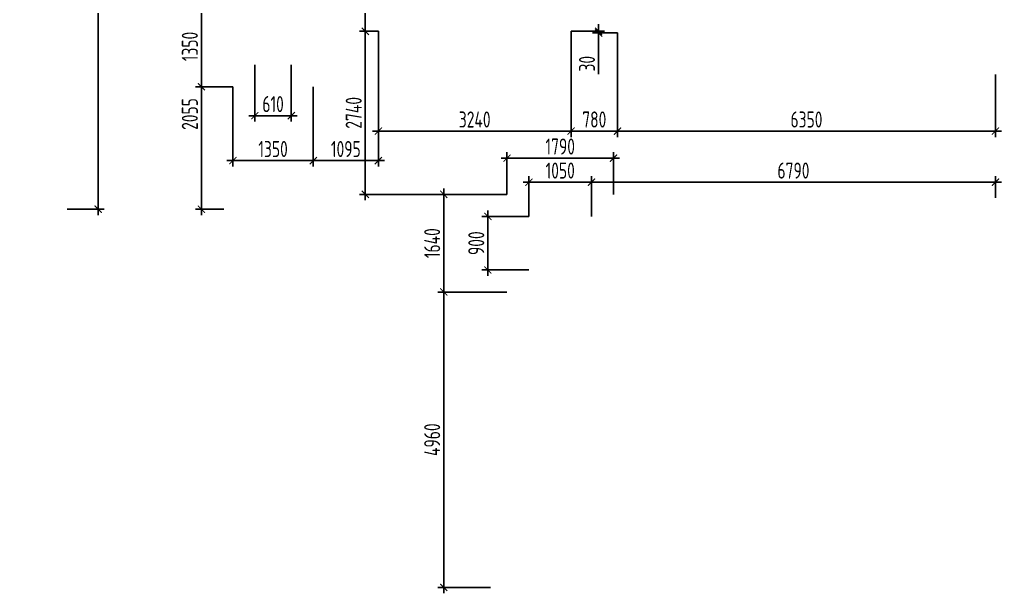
# Model space of a CAD drawing. Header units: millimetres. Extents: x -350007 to 535970, y -888 to 198380.
# Drawn here: x 519469 to 535970, y 55206 to 64840 of the extents above; entities that cross this region are included whole.
import ezdxf

# ---------------------------------------------------------------- set-up
doc = ezdxf.new("R2010")
doc.units = ezdxf.units.MM
doc.layers.add('АР_Размеры нов.', color=15, linetype='Continuous', lineweight=0)
doc.styles.add('ISOCPEUR', font='isocpeur.ttf', dxfattribs={"width": 0.7})
doc.dimstyles.new('R_100', dxfattribs={"dimtxt": 270, "dimasz": 120, "dimexe": 100, "dimexo": 0, "dimgap": 60, "dimtad": 1, "dimdec": 0, "dimrnd": 5, "dimzin": 0, "dimdsep": 46, "dimtxsty": 'ISOCPEUR', "dimblk": 'ARCHTICK', "dimcen": 0, "dimdle": 100, "dimclrd": 256, "dimclre": 256, "dimclrt": 256, "dimadec": 0, "dimazin": 0, "dimtfac": 2, "dimtdec": 0, "dimtofl": 0, "dimtmove": 1, "dimatfit": 3, "dimfxl": 1, "dimtvp": 3, "dimtolj": 1, "dimtzin": 0, "dimarcsym": 0})

# ---------------------------------------------------------------- blocks, each defined once
blk = doc.blocks.new('_ArchTick')
at = {"color": 0, "linetype": 'ByBlock', "const_width": 0.15}
blk.add_lwpolyline([(-0.5, -0.5), (0.5, 0.5)], dxfattribs=at)
blk = doc.blocks.new('*D3464')
at = {"layer": 'АР_Размеры нов.', "lineweight": -2, "transparency": 16777216}
for p, q in [((520789, 70525), (520789, 61556)), ((519469, 70425), (520889, 70425)), ((520266, 61656), (520889, 61656))]:
    blk.add_line(p, q, dxfattribs=at)
at = {"layer": 'АР_Размеры нов.', "lineweight": -2, "transparency": 16777216, "xscale": 120, "yscale": 120, "zscale": 120}
for p, rotation in [((520789, 70425), 90), ((520789, 61656), 270)]:
    blk.add_blockref('_ArchTick', p, dxfattribs=dict(at, rotation=rotation))
at = {"layer": 'АР_Размеры нов.', "transparency": 16777216, "insert": (520594, 66040), "char_height": 270, "attachment_point": 5, "rotation": 90, "style": 'ISOCPEUR'}
blk.add_mtext('\\A1;8770', dxfattribs=at)
blk = doc.blocks.new('*D3466')
at = {"layer": 'АР_Размеры нов.', "lineweight": -2, "transparency": 16777216}
for p, q in [((525499, 64645), (525499, 62868)), ((528737, 64645), (528737, 62868)), ((525399, 62968), (528837, 62968))]:
    blk.add_line(p, q, dxfattribs=at)
at = {"layer": 'АР_Размеры нов.', "lineweight": -2, "transparency": 16777216, "xscale": 120, "yscale": 120, "zscale": 120, "rotation": 180}
blk.add_blockref('_ArchTick', (525499, 62968), dxfattribs=at)
at = {"layer": 'АР_Размеры нов.', "lineweight": -2, "transparency": 16777216, "xscale": 120, "yscale": 120, "zscale": 120}
blk.add_blockref('_ArchTick', (528737, 62968), dxfattribs=at)
at = {"layer": 'АР_Размеры нов.', "transparency": 16777216, "insert": (527118, 63163), "char_height": 270, "attachment_point": 5, "style": 'ISOCPEUR'}
blk.add_mtext('\\A1;3240', dxfattribs=at)
blk = doc.blocks.new('*D3467')
at = {"layer": 'АР_Размеры нов.', "lineweight": -2, "transparency": 16777216}
for p, q in [((528737, 64645), (528737, 62868)), ((529519, 64616), (529519, 62868)), ((528637, 62968), (529619, 62968))]:
    blk.add_line(p, q, dxfattribs=at)
at = {"layer": 'АР_Размеры нов.', "lineweight": -2, "transparency": 16777216, "xscale": 120, "yscale": 120, "zscale": 120, "rotation": 180}
blk.add_blockref('_ArchTick', (528737, 62968), dxfattribs=at)
at = {"layer": 'АР_Размеры нов.', "lineweight": -2, "transparency": 16777216, "xscale": 120, "yscale": 120, "zscale": 120}
blk.add_blockref('_ArchTick', (529519, 62968), dxfattribs=at)
at = {"layer": 'АР_Размеры нов.', "transparency": 16777216, "insert": (529128, 63163), "char_height": 270, "attachment_point": 5, "style": 'ISOCPEUR'}
blk.add_mtext('\\A1;780', dxfattribs=at)
blk = doc.blocks.new('*D3468')
at = {"layer": 'АР_Размеры нов.', "lineweight": -2, "transparency": 16777216}
for p, q in [((529519, 64616), (529519, 62868)), ((535870, 63919), (535870, 62868)), ((529419, 62968), (535970, 62968))]:
    blk.add_line(p, q, dxfattribs=at)
at = {"layer": 'АР_Размеры нов.', "lineweight": -2, "transparency": 16777216, "xscale": 120, "yscale": 120, "zscale": 120, "rotation": 180}
blk.add_blockref('_ArchTick', (529519, 62968), dxfattribs=at)
at = {"layer": 'АР_Размеры нов.', "lineweight": -2, "transparency": 16777216, "xscale": 120, "yscale": 120, "zscale": 120}
blk.add_blockref('_ArchTick', (535870, 62968), dxfattribs=at)
at = {"layer": 'АР_Размеры нов.', "transparency": 16777216, "insert": (532694, 63163), "char_height": 270, "attachment_point": 5, "style": 'ISOCPEUR'}
blk.add_mtext('\\A1;6350', dxfattribs=at)
blk = doc.blocks.new('*D3470')
at = {"layer": 'АР_Размеры нов.', "lineweight": -2, "transparency": 16777216}
for p, q in [((525279, 65885), (525279, 64545)), ((525499, 65785), (525179, 65785)), ((525499, 64645), (525179, 64645))]:
    blk.add_line(p, q, dxfattribs=at)
at = {"layer": 'АР_Размеры нов.', "lineweight": -2, "transparency": 16777216, "xscale": 120, "yscale": 120, "zscale": 120}
for p, rotation in [((525279, 65785), 90), ((525279, 64645), 270)]:
    blk.add_blockref('_ArchTick', p, dxfattribs=dict(at, rotation=rotation))
at = {"layer": 'АР_Размеры нов.', "transparency": 16777216, "insert": (525084, 65215), "char_height": 270, "attachment_point": 5, "rotation": 90, "style": 'ISOCPEUR'}
blk.add_mtext('\\A1;1140', dxfattribs=at)
blk = doc.blocks.new('*D3471')
at = {"layer": 'АР_Размеры нов.', "lineweight": -2, "transparency": 16777216}
for p, q in [((525279, 64745), (525279, 61806)), ((525499, 64645), (525179, 64645)), ((527660, 61906), (525179, 61906))]:
    blk.add_line(p, q, dxfattribs=at)
at = {"layer": 'АР_Размеры нов.', "lineweight": -2, "transparency": 16777216, "xscale": 120, "yscale": 120, "zscale": 120}
for p, rotation in [((525279, 64645), 90), ((525279, 61906), 270)]:
    blk.add_blockref('_ArchTick', p, dxfattribs=dict(at, rotation=rotation))
at = {"layer": 'АР_Размеры нов.', "transparency": 16777216, "insert": (525084, 63275), "char_height": 270, "attachment_point": 5, "rotation": 90, "style": 'ISOCPEUR'}
blk.add_mtext('\\A1;2740', dxfattribs=at)
blk = doc.blocks.new('*D3472')
at = {"layer": 'АР_Размеры нов.', "lineweight": -2, "transparency": 16777216}
for p, q in [((529200, 64645), (529200, 64765)), ((528737, 64645), (529300, 64645)), ((529519, 64616), (529100, 64616)), ((529200, 64645), (529200, 64616)), ((529200, 64616), (529200, 64496)), ((529200, 63926), (529200, 64616))]:
    blk.add_line(p, q, dxfattribs=at)
at = {"layer": 'АР_Размеры нов.', "lineweight": -2, "transparency": 16777216, "xscale": 120, "yscale": 120, "zscale": 120}
for p, rotation in [((529200, 64645), 270), ((529200, 64616), 90)]:
    blk.add_blockref('_ArchTick', p, dxfattribs=dict(at, rotation=rotation))
at = {"layer": 'АР_Размеры нов.', "transparency": 16777216, "insert": (529005, 64100), "char_height": 270, "attachment_point": 5, "rotation": 90, "style": 'ISOCPEUR'}
blk.add_mtext('\\A1;30', dxfattribs=at)
blk = doc.blocks.new('*D3677')
at = {"layer": 'АР_Размеры нов.', "lineweight": -2, "transparency": 16777216}
for p, q in [((523053, 65065), (522425, 65065)), ((522525, 65165), (522525, 63613)), ((523053, 63713), (522425, 63713))]:
    blk.add_line(p, q, dxfattribs=at)
at = {"layer": 'АР_Размеры нов.', "lineweight": -2, "transparency": 16777216, "xscale": 120, "yscale": 120, "zscale": 120}
for p, rotation in [((522525, 65065), 90), ((522525, 63713), 270)]:
    blk.add_blockref('_ArchTick', p, dxfattribs=dict(at, rotation=rotation))
at = {"layer": 'АР_Размеры нов.', "transparency": 16777216, "insert": (522330, 64389), "char_height": 270, "attachment_point": 5, "rotation": 90, "style": 'ISOCPEUR'}
blk.add_mtext('\\A1;1350', dxfattribs=at)
blk = doc.blocks.new('*D3678')
at = {"layer": 'АР_Размеры нов.', "lineweight": -2, "transparency": 16777216}
for p, q in [((523053, 63713), (522425, 63713)), ((522525, 63813), (522525, 61556)), ((522902, 61656), (522425, 61656))]:
    blk.add_line(p, q, dxfattribs=at)
at = {"layer": 'АР_Размеры нов.', "lineweight": -2, "transparency": 16777216, "xscale": 120, "yscale": 120, "zscale": 120}
for p, rotation in [((522525, 63713), 90), ((522525, 61656), 270)]:
    blk.add_blockref('_ArchTick', p, dxfattribs=dict(at, rotation=rotation))
at = {"layer": 'АР_Размеры нов.', "transparency": 16777216, "insert": (522330, 63255), "char_height": 270, "attachment_point": 5, "rotation": 90, "style": 'ISOCPEUR'}
blk.add_mtext('\\A1;2055', dxfattribs=at)
blk = doc.blocks.new('*D3679')
at = {"layer": 'АР_Размеры нов.', "lineweight": -2, "transparency": 16777216}
for p, q in [((527660, 61906), (526498, 61906)), ((526598, 62006), (526598, 60166)), ((527660, 60266), (526498, 60266))]:
    blk.add_line(p, q, dxfattribs=at)
at = {"layer": 'АР_Размеры нов.', "lineweight": -2, "transparency": 16777216, "xscale": 120, "yscale": 120, "zscale": 120}
for p, rotation in [((526598, 61906), 90), ((526598, 60266), 270)]:
    blk.add_blockref('_ArchTick', p, dxfattribs=dict(at, rotation=rotation))
at = {"layer": 'АР_Размеры нов.', "transparency": 16777216, "insert": (526403, 61086), "char_height": 270, "attachment_point": 5, "rotation": 90, "style": 'ISOCPEUR'}
blk.add_mtext('\\A1;1640', dxfattribs=at)
blk = doc.blocks.new('*D3680')
at = {"layer": 'АР_Размеры нов.', "lineweight": -2, "transparency": 16777216}
for p, q in [((527660, 60266), (526498, 60266)), ((526598, 60366), (526598, 55206)), ((527384, 55306), (526498, 55306))]:
    blk.add_line(p, q, dxfattribs=at)
at = {"layer": 'АР_Размеры нов.', "lineweight": -2, "transparency": 16777216, "xscale": 120, "yscale": 120, "zscale": 120}
for p, rotation in [((526598, 60266), 90), ((526598, 55306), 270)]:
    blk.add_blockref('_ArchTick', p, dxfattribs=dict(at, rotation=rotation))
at = {"layer": 'АР_Размеры нов.', "transparency": 16777216, "insert": (526403, 57786), "char_height": 270, "attachment_point": 5, "rotation": 90, "style": 'ISOCPEUR'}
blk.add_mtext('\\A1;4960', dxfattribs=at)
blk = doc.blocks.new('*D3681')
at = {"layer": 'АР_Размеры нов.', "lineweight": -2, "transparency": 16777216}
for p, q in [((527339, 61636), (527339, 60536)), ((528030, 61536), (527239, 61536)), ((528030, 60636), (527239, 60636))]:
    blk.add_line(p, q, dxfattribs=at)
at = {"layer": 'АР_Размеры нов.', "lineweight": -2, "transparency": 16777216, "xscale": 120, "yscale": 120, "zscale": 120}
for p, rotation in [((527339, 61536), 90), ((527339, 60636), 270)]:
    blk.add_blockref('_ArchTick', p, dxfattribs=dict(at, rotation=rotation))
at = {"layer": 'АР_Размеры нов.', "transparency": 16777216, "insert": (527144, 61086), "char_height": 270, "attachment_point": 5, "rotation": 90, "style": 'ISOCPEUR'}
blk.add_mtext('\\A1;900', dxfattribs=at)
blk = doc.blocks.new('*D3682')
at = {"layer": 'АР_Размеры нов.', "lineweight": -2, "transparency": 16777216}
for p, q in [((528030, 61536), (528030, 62210)), ((529080, 61536), (529080, 62210)), ((527930, 62110), (529180, 62110))]:
    blk.add_line(p, q, dxfattribs=at)
at = {"layer": 'АР_Размеры нов.', "lineweight": -2, "transparency": 16777216, "xscale": 120, "yscale": 120, "zscale": 120, "rotation": 180}
blk.add_blockref('_ArchTick', (528030, 62110), dxfattribs=at)
at = {"layer": 'АР_Размеры нов.', "lineweight": -2, "transparency": 16777216, "xscale": 120, "yscale": 120, "zscale": 120}
blk.add_blockref('_ArchTick', (529080, 62110), dxfattribs=at)
at = {"layer": 'АР_Размеры нов.', "transparency": 16777216, "insert": (528555, 62305), "char_height": 270, "attachment_point": 5, "style": 'ISOCPEUR'}
blk.add_mtext('\\A1;1050', dxfattribs=at)
blk = doc.blocks.new('*D3683')
at = {"layer": 'АР_Размеры нов.', "lineweight": -2, "transparency": 16777216}
for p, q in [((529080, 61536), (529080, 62210)), ((535870, 61846), (535870, 62210)), ((528980, 62110), (535970, 62110))]:
    blk.add_line(p, q, dxfattribs=at)
at = {"layer": 'АР_Размеры нов.', "lineweight": -2, "transparency": 16777216, "xscale": 120, "yscale": 120, "zscale": 120, "rotation": 180}
blk.add_blockref('_ArchTick', (529080, 62110), dxfattribs=at)
at = {"layer": 'АР_Размеры нов.', "lineweight": -2, "transparency": 16777216, "xscale": 120, "yscale": 120, "zscale": 120}
blk.add_blockref('_ArchTick', (535870, 62110), dxfattribs=at)
at = {"layer": 'АР_Размеры нов.', "transparency": 16777216, "insert": (532475, 62305), "char_height": 270, "attachment_point": 5, "style": 'ISOCPEUR'}
blk.add_mtext('\\A1;6790', dxfattribs=at)
blk = doc.blocks.new('*D3684')
at = {"layer": 'АР_Размеры нов.', "lineweight": -2, "transparency": 16777216}
for p, q in [((527660, 61906), (527660, 62614)), ((529450, 61906), (529450, 62614)), ((527560, 62514), (529550, 62514))]:
    blk.add_line(p, q, dxfattribs=at)
at = {"layer": 'АР_Размеры нов.', "lineweight": -2, "transparency": 16777216, "xscale": 120, "yscale": 120, "zscale": 120, "rotation": 180}
blk.add_blockref('_ArchTick', (527660, 62514), dxfattribs=at)
at = {"layer": 'АР_Размеры нов.', "lineweight": -2, "transparency": 16777216, "xscale": 120, "yscale": 120, "zscale": 120}
blk.add_blockref('_ArchTick', (529450, 62514), dxfattribs=at)
at = {"layer": 'АР_Размеры нов.', "transparency": 16777216, "insert": (528555, 62709), "char_height": 270, "attachment_point": 5, "style": 'ISOCPEUR'}
blk.add_mtext('\\A1;1790', dxfattribs=at)
blk = doc.blocks.new('*D3687')
at = {"layer": 'АР_Размеры нов.', "lineweight": -2, "transparency": 16777216}
for p, q in [((523423, 64083), (523423, 63127)), ((524035, 64083), (524035, 63127)), ((523323, 63227), (524135, 63227))]:
    blk.add_line(p, q, dxfattribs=at)
at = {"layer": 'АР_Размеры нов.', "lineweight": -2, "transparency": 16777216, "xscale": 120, "yscale": 120, "zscale": 120, "rotation": 180}
blk.add_blockref('_ArchTick', (523423, 63227), dxfattribs=at)
at = {"layer": 'АР_Размеры нов.', "lineweight": -2, "transparency": 16777216, "xscale": 120, "yscale": 120, "zscale": 120}
blk.add_blockref('_ArchTick', (524035, 63227), dxfattribs=at)
at = {"layer": 'АР_Размеры нов.', "transparency": 16777216, "insert": (523729, 63422), "char_height": 270, "attachment_point": 5, "style": 'ISOCPEUR'}
blk.add_mtext('\\A1;610', dxfattribs=at)
blk = doc.blocks.new('*D3688')
at = {"layer": 'АР_Размеры нов.', "lineweight": -2, "transparency": 16777216}
for p, q in [((523053, 63713), (523053, 62372)), ((524405, 63713), (524405, 62372)), ((522953, 62472), (524505, 62472))]:
    blk.add_line(p, q, dxfattribs=at)
at = {"layer": 'АР_Размеры нов.', "lineweight": -2, "transparency": 16777216, "xscale": 120, "yscale": 120, "zscale": 120, "rotation": 180}
blk.add_blockref('_ArchTick', (523053, 62472), dxfattribs=at)
at = {"layer": 'АР_Размеры нов.', "lineweight": -2, "transparency": 16777216, "xscale": 120, "yscale": 120, "zscale": 120}
blk.add_blockref('_ArchTick', (524405, 62472), dxfattribs=at)
at = {"layer": 'АР_Размеры нов.', "transparency": 16777216, "insert": (523729, 62667), "char_height": 270, "attachment_point": 5, "style": 'ISOCPEUR'}
blk.add_mtext('\\A1;1350', dxfattribs=at)
blk = doc.blocks.new('*D3689')
at = {"layer": 'АР_Размеры нов.', "lineweight": -2, "transparency": 16777216}
for p, q in [((525499, 64645), (525499, 62372)), ((524405, 63713), (524405, 62372)), ((525599, 62472), (524305, 62472))]:
    blk.add_line(p, q, dxfattribs=at)
at = {"layer": 'АР_Размеры нов.', "lineweight": -2, "transparency": 16777216, "xscale": 120, "yscale": 120, "zscale": 120, "rotation": 180}
blk.add_blockref('_ArchTick', (524405, 62472), dxfattribs=at)
at = {"layer": 'АР_Размеры нов.', "lineweight": -2, "transparency": 16777216, "xscale": 120, "yscale": 120, "zscale": 120}
blk.add_blockref('_ArchTick', (525499, 62472), dxfattribs=at)
at = {"layer": 'АР_Размеры нов.', "transparency": 16777216, "insert": (524952, 62667), "char_height": 270, "attachment_point": 5, "style": 'ISOCPEUR'}
blk.add_mtext('\\A1;1095', dxfattribs=at)

msp = doc.modelspace()

# ---------------------------------------------------------------- dimensions: what is measured, and where the dimension line sits
at = {"layer": 'АР_Размеры нов.'}
for base, p1, p2, picture, middle in [((520788.5, 61655.7), (519469.4, 70424.8), (520265.9, 61655.7), '*D3464', (520593.5, 66040.2)), ((525279, 64644.6), (525499.3, 65784.6), (525499.3, 64644.6), '*D3470', (525084, 65214.6)), ((522524.6, 63712.5), (523053.2, 65064.6), (523053.2, 63712.5), '*D3677', (522329.6, 64388.6)), ((526598.3, 60265.7), (527660, 61905.7), (527660, 60265.7), '*D3679', (526403.3, 61085.7)), ((527338.8, 60635.7), (528030, 61535.7), (528030, 60635.7), '*D3681', (527143.8, 61085.7)), ((526598.3, 55305.7), (527660, 60265.7), (527384.4, 55305.7), '*D3680', (526403.3, 57785.7))]:
    dim = msp.add_linear_dim(base=base, p1=p1, p2=p2, angle=90, dimstyle='R_100', override={"dimpost": '\\X'}, dxfattribs=at)
    dim.commit()
    dim.dimension.update_dxf_attribs({"geometry": picture, "text_midpoint": middle})
for base, p1, p2, picture, middle in [((525279, 61905.7), (525499.3, 64644.6), (527660, 61905.7), '*D3471', (525279, 63275.1)), ((529200.4, 64615.7), (528737.4, 64644.6), (529519.3, 64615.7), '*D3472', (529390.9, 64099.9)), ((522524.6, 61655.7), (523053.2, 63712.5), (522901.6, 61655.7), '*D3678', (522524.6, 63254.6))]:
    dim = msp.add_linear_dim(base=base, p1=p1, p2=p2, angle=90, dimstyle='R_100', override={"dimpost": '\\X'}, dxfattribs=at)
    dim.commit()
    dim.dimension.update_dxf_attribs({"geometry": picture, "text_midpoint": middle, "dimtype": 160})
for base, p1, p2, picture, middle in [((524405.3, 62471.6), (525499.3, 64644.6), (524405.3, 63712.5), '*D3689', (524952.3, 62666.6)), ((528737.4, 62968.2), (525499.3, 64644.6), (528737.4, 64644.6), '*D3466', (527118.3, 63163.2)), ((529519.3, 62968.2), (528737.4, 64644.6), (529519.3, 64615.7), '*D3467', (529128.4, 63163.2)), ((535869.6, 62968.2), (529519.3, 64615.7), (535869.6, 63918.7), '*D3468', (532694.4, 63163.2)), ((524035.3, 63226.6), (523423.2, 64082.5), (524035.3, 64082.5), '*D3687', (523729.3, 63421.6)), ((524405.3, 62471.6), (523053.2, 63712.5), (524405.3, 63712.5), '*D3688', (523729.3, 62666.6)), ((529450, 62513.9), (527660, 61905.7), (529450, 61905.7), '*D3684', (528555, 62708.9)), ((529080, 62110.2), (528030, 61535.7), (529080, 61535.6), '*D3682', (528555, 62305.2)), ((535869.6, 62110.2), (529080, 61535.6), (535869.6, 61846.5), '*D3683', (532474.8, 62305.2))]:
    dim = msp.add_linear_dim(base=base, p1=p1, p2=p2, dimstyle='R_100', override={"dimpost": '\\X'}, dxfattribs=at)
    dim.commit()
    dim.dimension.update_dxf_attribs({"geometry": picture, "text_midpoint": middle})

doc.saveas('drawing.dxf')
